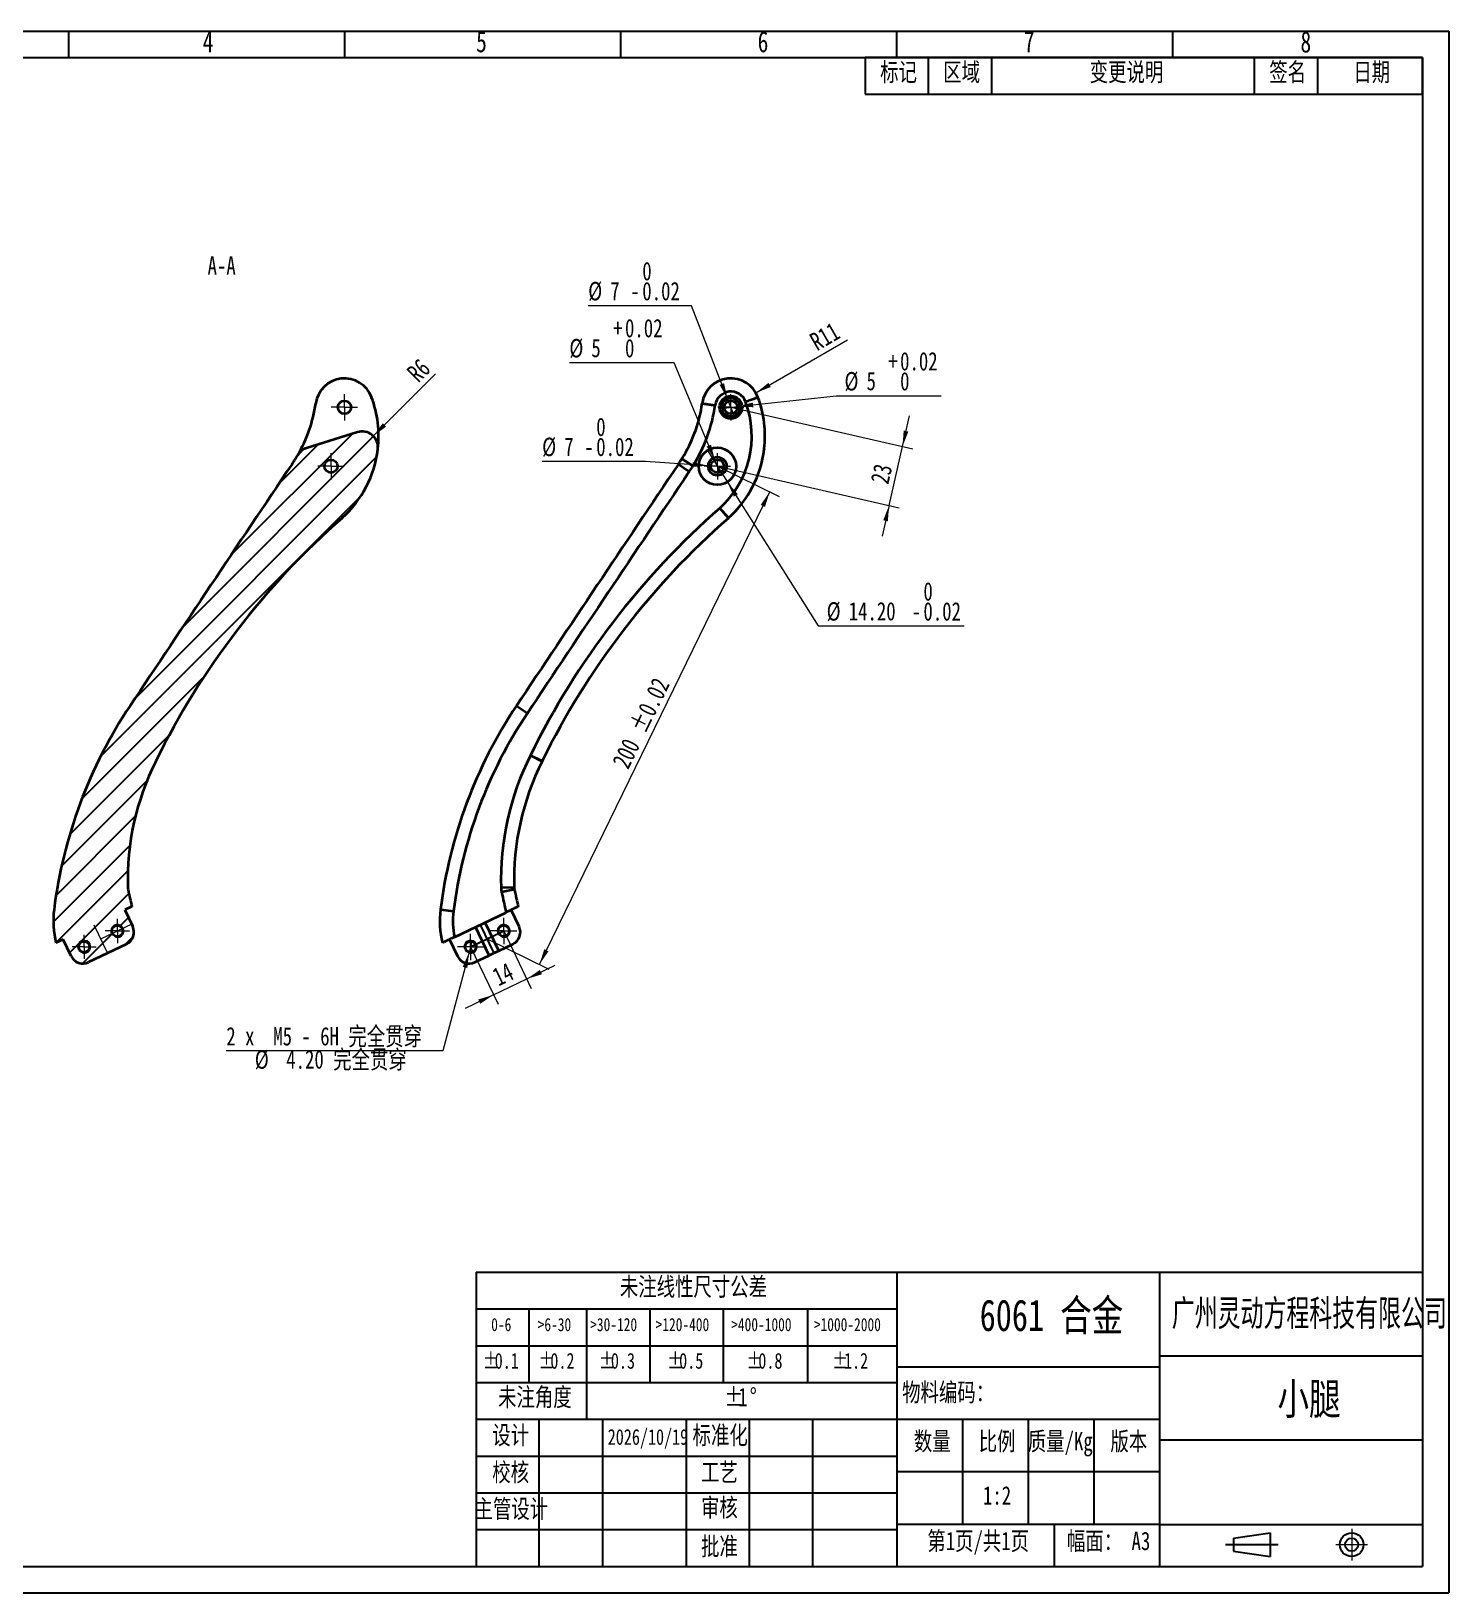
# Model space of a CAD drawing. Header units: millimetres. Extents: x 0 to 420, y 0 to 297.
# Drawn here: x 150.4 to 420, y 0 to 297 of the extents above; entities that cross this region are included whole.
import ezdxf

# ---------------------------------------------------------------- set-up
doc = ezdxf.new("R2010")
doc.units = ezdxf.units.MM
doc.header["$PDSIZE"] = -1
doc.linetypes.add('SLD-中心线', pattern=[34.29, 30.48, -1.27, 1.27, -1.27])
doc.linetypes.add('SLD-实线', pattern=[0])
for name, color, linetype in [('中心线层', 1, 'SLD-中心线'), ('剖面线层', 133, 'SLD-实线'), ('尺寸线层', 83, 'SLD-实线'), ('文本', 7, 'SLD-实线'), ('细实线层', 7, 'SLD-实线')]:
    doc.layers.add(name, color=color, linetype=linetype)
doc.layers.add('粗实线层', color=7, linetype='SLD-实线', lineweight=35)
doc.styles.add('SLDTEXTSTYLE0', font='长仿宋体', dxfattribs={"bigfont": 'bigfont'})
doc.styles.add('SLDTEXTSTYLE1', font='长仿宋体')
doc.styles.add('SLDTEXTSTYLE2', font='长仿宋体', dxfattribs={"width": 0.871842, "bigfont": 'bigfont'})
doc.styles.add('SLDTEXTSTYLE3', font='长仿宋体')
doc.dimstyles.new('SLDDIMSTYLE0', dxfattribs={"dimtxt": 3.5, "dimasz": 3, "dimexe": 0, "dimexo": 0.0625, "dimgap": 0.875, "dimtad": 2, "dimlfac": 2, "dimrnd": 1e-09, "dimzin": 12, "dimdsep": 46, "dimtxsty": 'SLDTEXTSTYLE3', "dimsah": 1, "dimcen": 0.09, "dimadec": 0, "dimazin": 3, "dimtol": 1, "dimtp": 0.02, "dimtm": 0.02, "dimtfac": 1, "dimtofl": 0, "dimtmove": 0, "dimatfit": 3, "dimfxl": 0, "dimfrac": 2, "dimtolj": 1, "dimarcsym": 0})
doc.dimstyles.new('SLDDIMSTYLE1', dxfattribs={"dimtxt": 3.5, "dimasz": 3, "dimexe": 0, "dimexo": 0.0625, "dimgap": 0.875, "dimtad": 2, "dimlfac": 2, "dimrnd": 1e-09, "dimzin": 12, "dimdsep": 46, "dimtxsty": 'SLDTEXTSTYLE3', "dimsah": 1, "dimcen": 0.09, "dimadec": 0, "dimazin": 3, "dimtfac": 1, "dimtmove": 0, "dimatfit": 0, "dimfxl": 0, "dimfrac": 2, "dimtolj": 1, "dimtzin": 12, "dimarcsym": 0})
doc.dimstyles.new('SLDDIMSTYLE2', dxfattribs={"dimtxt": 3.5, "dimasz": 3, "dimexe": 0, "dimexo": 0.0625, "dimgap": 0.875, "dimtad": 2, "dimlfac": 2, "dimrnd": 1e-09, "dimzin": 12, "dimdsep": 46, "dimtxsty": 'SLDTEXTSTYLE3', "dimsah": 1, "dimcen": 0, "dimadec": 0, "dimazin": 3, "dimtfac": 1, "dimtofl": 0, "dimtmove": 0, "dimatfit": 3, "dimfxl": 0, "dimfrac": 2, "dimtolj": 1, "dimtzin": 12, "dimarcsym": 0})
doc.dimstyles.new('SLDDIMSTYLE3', dxfattribs={"dimtxt": 3.5, "dimasz": 3, "dimexe": 0, "dimexo": 0.0625, "dimgap": 0.875, "dimtad": 0, "dimtih": 1, "dimtoh": 1, "dimdec": 6, "dimlfac": 2, "dimrnd": 1e-09, "dimzin": 12, "dimdsep": 46, "dimtxsty": 'SLDTEXTSTYLE3', "dimblk1": 'NONE', "dimsah": 1, "dimcen": 0, "dimadec": 0, "dimazin": 3, "dimtfac": 1, "dimtmove": 0, "dimatfit": 3, "dimldrblk": 'NONE', "dimfxl": 0, "dimfrac": 2, "dimtolj": 1, "dimtzin": 12, "dimarcsym": 0})
doc.dimstyles.new('SLDDIMSTYLE4', dxfattribs={"dimtxt": 3.5, "dimasz": 3, "dimexe": 0, "dimexo": 0.0625, "dimgap": 0.875, "dimtad": 2, "dimlfac": 2, "dimrnd": 1e-09, "dimzin": 12, "dimdsep": 46, "dimtxsty": 'SLDTEXTSTYLE3', "dimblk1": 'NONE', "dimsah": 1, "dimcen": 0, "dimadec": 0, "dimazin": 3, "dimtol": 1, "dimtm": 0.02, "dimtfac": 1, "dimtmove": 0, "dimatfit": 3, "dimldrblk": 'NONE', "dimfxl": 0, "dimfrac": 2, "dimtolj": 1, "dimarcsym": 0})
doc.dimstyles.new('SLDDIMSTYLE5', dxfattribs={"dimtxt": 3.5, "dimasz": 3, "dimexe": 0, "dimexo": 0.0625, "dimgap": 0.875, "dimtad": 2, "dimlfac": 2, "dimrnd": 1e-09, "dimzin": 4, "dimdsep": 46, "dimtxsty": 'SLDTEXTSTYLE3', "dimblk1": 'NONE', "dimsah": 1, "dimcen": 0, "dimadec": 0, "dimazin": 1, "dimtol": 1, "dimtm": 0.02, "dimtfac": 1, "dimtmove": 0, "dimatfit": 3, "dimldrblk": 'NONE', "dimfxl": 0, "dimfrac": 2, "dimtolj": 1, "dimarcsym": 0})
doc.dimstyles.new('SLDDIMSTYLE6', dxfattribs={"dimtxt": 3.5, "dimasz": 3, "dimexe": 0, "dimexo": 0.0625, "dimgap": 0.875, "dimtad": 2, "dimlfac": 2, "dimrnd": 1e-09, "dimzin": 12, "dimdsep": 46, "dimtxsty": 'SLDTEXTSTYLE3', "dimblk1": 'NONE', "dimsah": 1, "dimcen": 0, "dimadec": 0, "dimazin": 3, "dimtol": 1, "dimtp": 0.02, "dimtfac": 1, "dimtmove": 0, "dimatfit": 3, "dimldrblk": 'NONE', "dimfxl": 0, "dimfrac": 2, "dimtolj": 1, "dimarcsym": 0})

# ---------------------------------------------------------------- blocks, each defined once
blk = doc.blocks.new('SW_TABLEANNOTATION_0')
at = {"color": 0}
for p, q in [((0, 0), (0, -7)), ((0, 0), (12, 0)), ((0, 0), (0, -7)), ((106, 0), (0, 0)), ((12, 0), (12, -7)), ((12, 0), (24, 0)), ((24, 0), (24, -7)), ((24, 0), (74, 0)), ((74, 0), (74, -7)), ((74, 0), (86, 0)), ((86, 0), (86, -7)), ((86, 0), (106, 0)), ((106, 0), (106, -7)), ((106, -7), (106, 0)), ((0, -7), (12, -7)), ((0, -7), (106, -7)), ((12, -7), (24, -7)), ((24, -7), (74, -7)), ((74, -7), (86, -7)), ((86, -7), (106, -7))]:
    blk.add_line(p, q, dxfattribs=at)
at = {"color": 0, "char_height": 3.5, "attachment_point": 1, "style": 'SLDTEXTSTYLE0'}
for s, insert in [('标记', (2.85, -1.01)), ('区域', (14.85, -1.01)), ('变更说明', (42.7, -1.01)), ('签名', (76.85, -1.01)), ('日期', (92.85, -1.01))]:
    blk.add_mtext(s, dxfattribs=dict(at, insert=insert))
blk = doc.blocks.new('SW_TABLEANNOTATION_1')
at = {"color": 0}
for p, q in [((0, 0), (0, -7)), ((0, 0), (5, 0)), ((5, 0), (10, 0)), ((10, 0), (21, 0)), ((21, 0), (33, 0)), ((33, 0), (47, 0)), ((47, 0), (63, 0)), ((63, 0), (80, 0)), ((80, 0), (80, -7)), ((0, -7), (0, -14)), ((0, -7), (5, -7)), ((5, -7), (10, -7)), ((10, -7), (10, -14)), ((10, -7), (21, -7)), ((21, -7), (21, -14)), ((21, -7), (33, -7)), ((33, -7), (33, -14)), ((33, -7), (47, -7)), ((47, -7), (47, -14)), ((47, -7), (63, -7)), ((63, -7), (63, -14)), ((63, -7), (80, -7)), ((80, -7), (80, -14)), ((0, -14), (0, -21)), ((0, -14), (5, -14)), ((5, -14), (10, -14)), ((10, -14), (10, -21)), ((10, -14), (21, -14)), ((21, -14), (21, -21)), ((21, -14), (33, -14)), ((33, -14), (33, -21)), ((33, -14), (47, -14)), ((47, -14), (47, -21)), ((47, -14), (63, -14)), ((63, -14), (63, -21)), ((63, -14), (80, -14)), ((80, -14), (80, -21)), ((0, -21), (0, -28)), ((0, -21), (5, -21)), ((5, -21), (10, -21)), ((10, -21), (21, -21)), ((21, -21), (21, -28)), ((21, -21), (21, -28)), ((21, -21), (33, -21)), ((33, -21), (47, -21)), ((47, -21), (63, -21)), ((63, -21), (80, -21)), ((80, -21), (80, -28)), ((0, -28), (5, -28)), ((5, -28), (10, -28)), ((10, -28), (21, -28)), ((21, -28), (33, -28)), ((33, -28), (47, -28)), ((47, -28), (63, -28)), ((63, -28), (80, -28))]:
    blk.add_line(p, q, dxfattribs=at)
at = {"color": 0, "attachment_point": 1}
for s, insert, char_height, style in [('未注线性尺寸公差', (27.32, -1.01), 3.5, 'SLDTEXTSTYLE0'), ('0-6', (2.85, -8.73), 2.5, 'SLDTEXTSTYLE3'), ('>6-30', (11.69, -8.73), 2.5, 'SLDTEXTSTYLE3'), ('>30-120', (21.68, -8.73), 2.5, 'SLDTEXTSTYLE3'), ('>120-400', (34.12, -8.73), 2.5, 'SLDTEXTSTYLE3'), ('>400-1000', (48.5, -8.73), 2.5, 'SLDTEXTSTYLE3'), ('>1000-2000', (64.22, -8.73), 2.5, 'SLDTEXTSTYLE3'), ('%%p', (1.25, -15.37), 3, 'SLDTEXTSTYLE3'), ('0.1', (3.52, -15.37), 3, 'SLDTEXTSTYLE3'), ('%%p', (11.84, -15.37), 3, 'SLDTEXTSTYLE3'), ('0.2', (14.1, -15.37), 3, 'SLDTEXTSTYLE3'), ('%%p', (23.34, -15.37), 3, 'SLDTEXTSTYLE3'), ('0.3', (25.61, -15.37), 3, 'SLDTEXTSTYLE3'), ('%%p', (36.34, -15.37), 3, 'SLDTEXTSTYLE3'), ('0.5', (38.6, -15.37), 3, 'SLDTEXTSTYLE3'), ('%%p', (51.4, -15.37), 3, 'SLDTEXTSTYLE3'), ('0.8', (53.66, -15.37), 3, 'SLDTEXTSTYLE3'), ('%%p', (67.69, -15.37), 3, 'SLDTEXTSTYLE3'), ('1.2', (69.96, -15.37), 3, 'SLDTEXTSTYLE3'), ('未注角度', (4.16, -22.01), 3.5, 'SLDTEXTSTYLE0'), ('%%p', (47.19, -22.01), 3.5, 'SLDTEXTSTYLE3'), ('1', (49.84, -22.01), 3.5, 'SLDTEXTSTYLE3'), ('%%d', (52.04, -22.01), 3.5, 'SLDTEXTSTYLE3')]:
    blk.add_mtext(s, dxfattribs=dict(at, insert=insert, char_height=char_height, style=style))
blk = doc.blocks.new('_D')
at = {"layer": '尺寸线层', "linetype": 'SLD-实线', "lineweight": 18}
for p, q in [((280.88, 214.26), (292.63, 208.53)), ((247.04, 119.51), (290.84, 209.41)), ((237.08, 124.36), (248.84, 118.63))]:
    blk.add_line(p, q, dxfattribs=at)
for points in [[(290.84, 209.41), (289.12, 206.91), (289.93, 206.51)], [(247.04, 119.51), (248.76, 122.01), (247.95, 122.4)]]:
    blk.add_solid(points, dxfattribs=at)
at = {"layer": '尺寸线层', "linetype": 'SLD-实线', "lineweight": 18, "char_height": 3.5, "attachment_point": 1, "rotation": 64.0242, "style": 'SLDTEXTSTYLE3'}
for s, insert in [(' ±0.02', (263.28, 163.14)), ('200', (260.76, 157.97))]:
    blk.add_mtext(s, dxfattribs=dict(at, insert=insert))
blk = doc.blocks.new('_D_1')
at = {"layer": '尺寸线层', "linetype": 'SLD-实线', "lineweight": 18}
for p, q in [((283.44, 225.47), (318.05, 217.58)), ((316.1, 218.02), (317.43, 223.87)), ((313.54, 206.81), (316.1, 218.02)), ((280.88, 214.26), (315.49, 206.37)), ((313.54, 206.81), (312.21, 200.96))]:
    blk.add_line(p, q, dxfattribs=at)
for points in [[(316.1, 218.02), (317.2, 220.85), (316.32, 221.05)], [(313.54, 206.81), (312.43, 203.99), (313.31, 203.79)]]:
    blk.add_solid(points, dxfattribs=at)
at = {"layer": '尺寸线层', "linetype": 'SLD-实线', "lineweight": 18, "insert": (309.97, 211.46), "char_height": 3.5, "attachment_point": 1, "rotation": 77.1566, "style": 'SLDTEXTSTYLE3'}
blk.add_mtext('23', dxfattribs=at)
blk = doc.blocks.new('_D_2')
at = {"layer": '尺寸线层', "linetype": 'SLD-实线', "lineweight": 18}
blk.add_line((288.2, 228.22), (305.66, 238.3), dxfattribs=at)
blk.add_solid([(288.2, 228.22), (291.03, 229.33), (290.58, 230.11)], dxfattribs=at)
at = {"layer": '尺寸线层', "linetype": 'SLD-实线', "lineweight": 18, "insert": (298.1, 239.13), "char_height": 3.5, "attachment_point": 1, "rotation": 30, "style": 'SLDTEXTSTYLE3'}
blk.add_mtext('R11', dxfattribs=at)
blk = doc.blocks.new('_D_3')
at = {"layer": '尺寸线层', "linetype": 'SLD-实线', "lineweight": 18}
for p, q in [((240.24, 125.87), (245.47, 114.95)), ((233.93, 122.85), (239.16, 111.92)), ((244.61, 116.75), (250.02, 119.34)), ((238.3, 113.73), (244.61, 116.75)), ((238.3, 113.73), (232.88, 111.14))]:
    blk.add_line(p, q, dxfattribs=at)
for points in [[(244.61, 116.75), (247.51, 117.64), (247.12, 118.45)], [(238.3, 113.73), (235.4, 112.84), (235.78, 112.03)]]:
    blk.add_solid(points, dxfattribs=at)
at = {"layer": '尺寸线层', "linetype": 'SLD-实线', "lineweight": 18, "insert": (237.74, 118.46), "char_height": 3.5, "attachment_point": 1, "rotation": 25.5904, "style": 'SLDTEXTSTYLE3'}
blk.add_mtext('14', dxfattribs=at)
blk = doc.blocks.new('_D_4')
at = {"layer": '尺寸线层', "linetype": 'SLD-实线', "lineweight": 18}
for p, q in [((233.66, 121.83), (228.64, 103.09)), ((234.2, 123.86), (233.66, 121.83)), ((228.64, 103.09), (187.48, 103.09))]:
    blk.add_line(p, q, dxfattribs=at)
blk.add_solid([(233.66, 121.83), (232.45, 119.05), (233.32, 118.82)], dxfattribs=at)
at = {"layer": '尺寸线层', "linetype": 'SLD-实线', "lineweight": 18, "char_height": 3.5, "attachment_point": 1}
for s, insert, style in [('2 x  M5 - 6H 完全贯穿', (187.48, 107.6), 'SLDTEXTSTYLE0'), ('%%c', (192.9, 103.17), 'SLDTEXTSTYLE3'), (' 4.20 完全贯穿', (197.09, 103.19), 'SLDTEXTSTYLE0')]:
    blk.add_mtext(s, dxfattribs=dict(at, insert=insert, style=style))
blk = doc.blocks.new('_None')
blk = doc.blocks.new('_D_5')
at = {"layer": '尺寸线层', "linetype": 'SLD-实线', "lineweight": 18}
for p, q in [((275.96, 244.8), (256.32, 244.8)), ((282.81, 227.1), (275.96, 244.8)), ((284.07, 223.84), (282.81, 227.1))]:
    blk.add_line(p, q, dxfattribs=at)
blk.add_solid([(282.81, 227.1), (282.15, 230.06), (281.31, 229.74)], dxfattribs=at)
at = {"layer": '尺寸线层', "linetype": 'SLD-实线', "lineweight": 18, "char_height": 3.5, "attachment_point": 1, "style": 'SLDTEXTSTYLE3'}
for s, insert in [('0', (266.6, 253.12)), ('%%c', (256.32, 249.32)), ('7', (260.51, 249.34)), ('-', (264.34, 249.32)), ('0.02', (266.6, 249.32))]:
    blk.add_mtext(s, dxfattribs=dict(at, insert=insert))
blk = doc.blocks.new('_D_6')
at = {"layer": '尺寸线层', "linetype": 'SLD-实线', "lineweight": 18}
for p, q in [((278.99, 217.26), (282.78, 211.26)), ((282.78, 211.26), (300.08, 183.9)), ((300.08, 183.9), (327.85, 183.9))]:
    blk.add_line(p, q, dxfattribs=at)
blk.add_solid([(282.78, 211.26), (284.01, 208.48), (284.77, 208.96)], dxfattribs=at)
at = {"layer": '尺寸线层', "linetype": 'SLD-实线', "lineweight": 18, "char_height": 3.5, "attachment_point": 1, "style": 'SLDTEXTSTYLE3'}
for s, insert in [('0', (320.07, 192.21)), ('%%c', (301.67, 188.41)), ('14.20', (305.86, 188.44)), ('0.02', (320.07, 188.41)), ('-', (317.81, 188.41))]:
    blk.add_mtext(s, dxfattribs=dict(at, insert=insert))
blk = doc.blocks.new('_D_7')
at = {"layer": '尺寸线层', "linetype": 'SLD-实线', "lineweight": 18}
for p, q in [((284.68, 225.6), (303.47, 227.67)), ((303.47, 227.67), (323.42, 227.67)), ((282.2, 225.33), (284.68, 225.6))]:
    blk.add_line(p, q, dxfattribs=at)
blk.add_solid([(284.68, 225.6), (287.71, 225.49), (287.62, 226.38)], dxfattribs=at)
at = {"layer": '尺寸线层', "linetype": 'SLD-实线', "lineweight": 18, "char_height": 3.5, "attachment_point": 1, "style": 'SLDTEXTSTYLE3'}
for s, insert in [('+', (313.39, 235.98)), ('0.02', (315.64, 235.98)), ('%%c', (305.06, 232.18)), ('5', (309.25, 232.21)), ('0', (315.64, 232.18))]:
    blk.add_mtext(s, dxfattribs=dict(at, insert=insert))
blk = doc.blocks.new('_D_8')
at = {"layer": '尺寸线层', "linetype": 'SLD-实线', "lineweight": 18}
for p, q in [((267.2, 215.18), (247.56, 215.18)), ((279.14, 214.37), (267.2, 215.18)), ((282.63, 214.14), (279.14, 214.37))]:
    blk.add_line(p, q, dxfattribs=at)
blk.add_solid([(279.14, 214.37), (276.18, 215.03), (276.11, 214.13)], dxfattribs=at)
at = {"layer": '尺寸线层', "linetype": 'SLD-实线', "lineweight": 18, "char_height": 3.5, "attachment_point": 1, "style": 'SLDTEXTSTYLE3'}
for s, insert in [('0', (257.84, 223.5)), ('%%c', (247.56, 219.7)), ('7', (251.75, 219.72)), ('-', (255.58, 219.7)), ('0.02', (257.84, 219.7))]:
    blk.add_mtext(s, dxfattribs=dict(at, insert=insert))
blk = doc.blocks.new('_D_9')
at = {"layer": '尺寸线层', "linetype": 'SLD-实线', "lineweight": 18}
for p, q in [((272.68, 233.96), (252.73, 233.96)), ((280.4, 215.41), (272.68, 233.96)), ((281.36, 213.1), (280.4, 215.41))]:
    blk.add_line(p, q, dxfattribs=at)
blk.add_solid([(280.4, 215.41), (279.67, 218.35), (278.83, 218.01)], dxfattribs=at)
at = {"layer": '尺寸线层', "linetype": 'SLD-实线', "lineweight": 18, "char_height": 3.5, "attachment_point": 1, "style": 'SLDTEXTSTYLE3'}
for s, insert in [('+', (261.06, 242.28)), ('0.02', (263.31, 242.28)), ('%%c', (252.73, 238.47)), ('5', (256.91, 238.5)), ('0', (263.31, 238.47))]:
    blk.add_mtext(s, dxfattribs=dict(at, insert=insert))
blk = doc.blocks.new('SW_CENTERMARKSYMBOL_0')
at = {"layer": '中心线层', "color": 0, "linetype": 'SLD-中心线', "lineweight": 18}
for p, q in [((-1.25, 0), (-2.5, 0)), ((0, 0), (-1.25, 0)), ((0, 1.25), (0, 2.5)), ((0, 0), (0, 1.25)), ((0, 0), (0, -1.25)), ((0, 0), (1.25, 0)), ((1.25, 0), (2.5, 0)), ((0, -1.25), (0, -2.5))]:
    blk.add_line(p, q, dxfattribs=at)
blk = doc.blocks.new('SW_CENTERMARKSYMBOL_1')
at = {"layer": '中心线层', "color": 0, "linetype": 'SLD-中心线', "lineweight": 18}
for p, q in [((-1.25, 0), (-2.5, 0)), ((0, 0), (-1.25, 0)), ((0, 1.25), (0, 2.5)), ((0, 0), (0, 1.25)), ((0, 0), (0, -1.25)), ((0, 0), (1.25, 0)), ((1.25, 0), (2.5, 0)), ((0, -1.25), (0, -2.5))]:
    blk.add_line(p, q, dxfattribs=at)
blk = doc.blocks.new('SW_CENTERMARKSYMBOL_2')
at = {"layer": '中心线层', "color": 0, "linetype": 'SLD-中心线', "lineweight": 18}
for p, q in [((-1.25, 0), (-2.5, 0)), ((0, 0), (-1.25, 0)), ((0, 1.25), (0, 2.5)), ((0, 0), (0, 1.25)), ((0, 0), (0, -1.25)), ((0, 0), (1.25, 0)), ((1.25, 0), (2.5, 0)), ((0, -1.25), (0, -2.5))]:
    blk.add_line(p, q, dxfattribs=at)
blk = doc.blocks.new('SW_CENTERMARKSYMBOL_3')
at = {"layer": '中心线层', "color": 0, "linetype": 'SLD-中心线', "lineweight": 18}
for p, q in [((-1.25, 0), (-2.5, 0)), ((0, 0), (-1.25, 0)), ((0, 1.25), (0, 2.5)), ((0, 0), (0, 1.25)), ((0, 0), (0, -1.25)), ((0, 0), (1.25, 0)), ((1.25, 0), (2.5, 0)), ((0, -1.25), (0, -2.5))]:
    blk.add_line(p, q, dxfattribs=at)
blk = doc.blocks.new('_D_13')
at = {"layer": '尺寸线层', "linetype": 'SLD-实线', "lineweight": 18}
blk.add_line((215.43, 220), (227.27, 231.83), dxfattribs=at)
blk.add_solid([(215.43, 220), (217.87, 221.8), (217.24, 222.44)], dxfattribs=at)
at = {"layer": '尺寸线层', "linetype": 'SLD-实线', "lineweight": 18, "insert": (221.54, 232.46), "char_height": 3.5, "attachment_point": 1, "rotation": 45, "style": 'SLDTEXTSTYLE3'}
blk.add_mtext('R6', dxfattribs=at)
blk = doc.blocks.new('SW_CENTERMARKSYMBOL_4')
at = {"layer": '中心线层', "color": 0, "linetype": 'SLD-中心线', "lineweight": 18}
for p, q in [((-1.25, 0), (-2.5, 0)), ((0, 0), (-1.25, 0)), ((0, 1.25), (0, 2.5)), ((0, 0), (0, 1.25)), ((0, 0), (0, -1.25)), ((0, 0), (1.25, 0)), ((1.25, 0), (2.5, 0)), ((0, -1.25), (0, -2.5))]:
    blk.add_line(p, q, dxfattribs=at)
blk = doc.blocks.new('SW_CENTERMARKSYMBOL_5')
at = {"layer": '中心线层', "color": 0, "linetype": 'SLD-中心线', "lineweight": 18}
for p, q in [((-1.25, 0), (-2.5, 0)), ((0, 0), (-1.25, 0)), ((0, 1.25), (0, 2.5)), ((0, 0), (0, 1.25)), ((0, 0), (0, -1.25)), ((0, 0), (1.25, 0)), ((1.25, 0), (2.5, 0)), ((0, -1.25), (0, -2.5))]:
    blk.add_line(p, q, dxfattribs=at)
blk = doc.blocks.new('SW_CENTERMARKSYMBOL_6')
at = {"layer": '中心线层', "color": 0, "linetype": 'SLD-中心线', "lineweight": 18}
for p, q in [((-1.25, 0), (-2.3, 0)), ((0, 0), (-1.25, 0)), ((0, 1.25), (0, 2.3)), ((0, 0), (0, 1.25)), ((0, 0), (0, -1.25)), ((0, 0), (1.25, 0)), ((1.25, 0), (2.3, 0)), ((0, -1.25), (0, -2.3))]:
    blk.add_line(p, q, dxfattribs=at)
blk = doc.blocks.new('SW_CENTERMARKSYMBOL_7')
at = {"layer": '中心线层', "color": 0, "linetype": 'SLD-中心线', "lineweight": 18}
for p, q in [((-1.25, 0), (-2.3, 0)), ((0, 0), (-1.25, 0)), ((0, 1.25), (0, 2.3)), ((0, 0), (0, 1.25)), ((0, 0), (0, -1.25)), ((0, 0), (1.25, 0)), ((1.25, 0), (2.3, 0)), ((0, -1.25), (0, -2.3))]:
    blk.add_line(p, q, dxfattribs=at)

msp = doc.modelspace()

# ---------------------------------------------------------------- hatches: boundary and pattern name
at = {"layer": '剖面线层'}
h = msp.add_hatch(dxfattribs=at)
h.set_pattern_fill('ANSI31', color=256, angle=3e-322, style=0)
edge = h.paths.add_edge_path(flags=0)
edge.add_line((161.27993578, 119.92429478), (168.49517649, 123.3797689))
edge.add_arc((167.41534083, 125.63453163), 2.5, 295.5903762388, 385.5903762388)
edge.add_line((169.67010355, 126.71436729), (168.15833363, 129.8710351))
edge.add_line((168.15833363, 129.8710351), (169.51119126, 130.5189365))
edge.add_arc((261.58249377, 152.54266662), 94.66873525, 191.4572165402, 193.4525468032, ccw=False)
edge.add_arc((171.25037708, 134.23462324), 2.5, 181.7282621957, 191.4572165402, ccw=False)
edge.add_arc((218.72876957, 135.6671896), 50, 153.29596478, 181.7282621957, ccw=False)
edge.add_arc((171.82843314, 159.25974018), 2.5, 333.29596478, 333.8949636311)
edge.add_arc((307.06695309, 92.99233162), 148.10154951, 131.2059530096, 153.8949636311, ccw=False)
edge.add_arc((207.85552692, 206.29687535), 2.5, 311.2059530097, 312.1551970082)
edge.add_arc((195.43941648, 220.01147348), 21, 312.1551970082, 353.1856345043)
edge.add_arc((213.3122607, 217.87572081), 3, 353.1856345043, 467.3356252358)
edge.add_line((212.4183553, 220.73944795), (202.75237776, 217.72223679))
edge.add_arc((203.64628316, 214.85850965), 3, 107.3356252358, 149.628904808)
edge.add_arc((177.70243679, 230.06208571), 27.07044877, 327.8178800308, 329.628904808, ccw=False)
edge.add_arc((168.07737219, 236.11911841), 38.44276224, 326.0780091428, 327.8178800308, ccw=False)
edge.add_arc((14541.92589674, -9430.71630243), 17283.65954839, 146.078009142849, 146.261472011391)
edge.add_arc((244.00814421, 118.70653918), 90, 146.2614720114, 172.8311437671)
edge.add_arc((171.96450244, 127.7679853), 17.3887328, 172.8311437671, 193.8414059002)
edge.add_line((155.08070983, 123.60798826), (156.43356746, 124.25588966))
edge.add_line((156.43356746, 124.25588966), (157.94533739, 121.09922184))
edge.add_arc((160.20010011, 122.17905751), 2.5, 205.5903762388, 295.5903762388)
edge = h.paths.add_edge_path(flags=0)
edge.add_arc((207.3909415, 214.25563984), 1.25, 0, 360)
edge = h.paths.add_edge_path(flags=0)
edge.add_arc((166.74842115, 125.86951704), 1.05, 0, 360)
edge = h.paths.add_edge_path(flags=0)
edge.add_arc((160.43508553, 122.84597718), 1.05, 0, 360)

# ---------------------------------------------------------------- linework, layer by layer
for p, q in [((0, 297), (420, 297)), ((157.5, 292), (157.5, 297)), ((210, 292), (210, 297)), ((262.5, 292), (262.5, 297)), ((315, 292), (315, 297)), ((367.5, 292), (367.5, 297)), ((420, 297), (420, 0)), ((25, 292), (415, 292)), ((415, 292), (415, 5)), ((233.92829662, 122.84597718), (240.24163225, 125.86951704)), ((235.79240654, 127.0650164), (238.38076723, 121.65203184)), ((235, 61), (415, 61)), ((235, 61), (235, 5)), ((315, 61), (315, 5)), ((365, 61), (365, 5)), ((415, 45), (365, 45)), ((315, 43), (365, 43)), ((235, 33), (315, 33)), ((247, 5), (247, 33)), ((259, 33), (259, 5)), ((275, 5), (275, 33)), ((287, 5), (287, 33)), ((299, 33), (299, 5)), ((315, 33), (365, 33)), ((327.5, 33), (327.5, 13)), ((340, 33), (340, 13)), ((352.5, 33), (352.5, 13)), ((415, 29), (365, 29)), ((235, 26), (315, 26)), ((365, 23), (315, 23)), ((235, 19), (315, 19)), ((315, 12), (235, 12)), ((365, 13), (315, 13)), ((345, 5), (345, 13)), ((365, 13), (415, 13)), ((377.54317264, 9.14987366), (387.54317264, 9.14987366)), ((379.04317264, 10.39987366), (386.04317264, 11.39987366)), ((379.04317264, 10.39987366), (379.04317264, 7.89987366)), ((386.04317264, 11.39987366), (386.04317264, 6.89987366)), ((379.04317264, 7.89987366), (386.04317264, 6.89987366)), ((25, 5), (415, 5)), ((0, 0), (420, 0))]:
    msp.add_line(p, q)
for radius in [2.25, 1.25]:
    msp.add_circle((401.53223578, 9.14987366), radius)
at = {"color": 7, "linetype": 'SLD-实线'}
for p in [(166.74842115, 125.86951704), (160.43508553, 122.84597718)]:
    msp.add_point(p, dxfattribs=at)
at = {"layer": '中心线层', "linetype": 'SLD-中心线', "lineweight": 18}
for p, q in [((162.29595054, 127.06346238), (164.88755614, 121.65203184)), ((163.59175334, 124.35774711), (169.71752236, 127.29145884)), ((401.53223578, 12.14987366), (401.53223578, 6.14987366)), ((398.53223578, 9.14987366), (404.53223578, 9.14987366))]:
    msp.add_line(p, q, dxfattribs=at)
at = {"layer": '粗实线层', "linetype": 'SLD-实线', "lineweight": 35}
for p, q in [((212.4183553, 220.73944795), (202.75237776, 217.72223679)), ((273.47031644, 214.66561068), (275.54481182, 213.27045159)), ((274.10697713, 215.6440349), (276.22287567, 214.31250445)), ((283.02659077, 204.44355128), (281.34873801, 206.29687535)), ((282.99565709, 204.41600919), (281.34873801, 206.29687535)), ((242.65908021, 168.69287591), (244.7380323, 167.30436655)), ((247.55499359, 158.13628539), (245.32164424, 159.25974018)), ((247.56661649, 158.15969491), (245.32164424, 159.25974018)), ((242.24472541, 134.15922501), (239.74586265, 134.08382678)), ((242.29340492, 133.73803285), (239.84322167, 133.24144246)), ((169.51119126, 130.5189365), (168.15833363, 129.8710351)), ((168.15833363, 129.8710351), (169.67010355, 126.71436729)), ((228.20491401, 129.93799378), (230.68537071, 129.62600893)), ((230.88536137, 124.71496763), (240.6994517, 129.41506517)), ((243.16331465, 126.71436729), (241.65154472, 129.8710351)), ((237.47886214, 121.22009758), (234.88725655, 126.63152811)), ((239.28267232, 122.08396611), (236.69106673, 127.49539665)), ((156.43356746, 124.25588966), (155.08070983, 123.60798826)), ((157.94533739, 121.09922184), (156.43356746, 124.25588966)), ((168.49517649, 123.3797689), (161.27993578, 119.92429478)), ((229.92677856, 124.25588966), (231.43854849, 121.09922184)), ((239.28267232, 122.08396611), (237.47886214, 121.22009758)), ((239.28267232, 122.08396611), (241.98838759, 123.3797689)), ((234.77314687, 119.92429478), (237.47886214, 121.22009758))]:
    msp.add_line(p, q, dxfattribs=at)
for centre, radius in [((209.94724731, 225.46792331), 1.25), ((283.4404584, 225.46792331), 2.15), ((283.4404584, 225.46792331), 1.75), ((283.4404584, 225.46792331), 1.25), ((280.8841526, 214.25563984), 3.55), ((207.3909415, 214.25563984), 1.25), ((280.8841526, 214.25563984), 1.75), ((280.8841526, 214.25563984), 1.25), ((166.74842115, 125.86951704), 1.05), ((240.24163225, 125.86951704), 1.05), ((160.43508553, 122.84597718), 1.05), ((233.92829662, 122.84597718), 1.05)]:
    msp.add_circle(centre, radius, dxfattribs=at)
for centre, radius, start, end in [((209.94724731, 225.46792331), 5.5, 20.6114694468, 171.8912114747), ((283.4404584, 225.46792331), 5.5, 20.1618335383, 172.2433826141), ((177.70243679, 230.06208571), 27.07057378, 329.6839013648, 351.8196603657), ((195.43941648, 220.01147348), 20.999875, 353.2663412058, 20.4937080861), ((251.19564789, 230.06208571), 27.07057378, 329.6839013648, 351.8196603658), ((251.19564789, 230.06208571), 29.57044877, 327.8178800308, 351.8406496892), ((283.4404584, 225.46792331), 3.000125, 20.0400553648, 172.3895751582), ((268.93262758, 220.01147348), 18.5, 312.1551970082, 20.5188053385), ((268.93262758, 220.01147348), 20.999875, 353.2663412058, 20.4937080861), ((213.3122607, 217.87572081), 3, 353.1856345043, 107.3356252358), ((203.64628316, 214.85850965), 3, 107.3356252358, 149.628904808), ((195.43941648, 220.01147348), 21, 312.1551970082, 353.1856345043), ((268.93262758, 220.01147348), 21, 312.1551970082, 353.1856345043), ((14541.92589674, -9430.71630243), 17283.65954839, 146.078009142849, 146.261472011391), ((168.07737219, 236.11911841), 38.44276224, 326.0780091429, 327.8178800308), ((177.70243679, 230.06208571), 27.07044877, 327.8178800308, 329.628904808), ((14615.41910783, -9430.71630243), 17283.65954839, 146.078009142849, 146.261472011391), ((241.57058328, 236.11911841), 38.44276224, 326.0780091429, 327.8178800308), ((251.19564789, 230.06208571), 27.07044877, 327.8178800308, 329.628904808), ((241.57058328, 236.11911841), 40.94276224, 326.0780091429, 327.8178800308), ((14615.41910783, -9430.71630243), 17281.15954839, 146.078009142849, 146.261472011391), ((380.56016418, 92.99233162), 150.60154951, 131.2059530096, 153.8949636311), ((307.06695309, 92.99233162), 148.10154951, 131.2059530096, 153.8949636311), ((207.85552692, 206.29687535), 2.5, 311.2059530096, 312.1551970082), ((380.56016418, 92.99233162), 148.10154951, 131.2059530096, 153.8949636311), ((281.34873801, 206.29687535), 2.5, 311.2059530096, 312.1551970082), ((244.00814421, 118.70653918), 90, 146.2614720114, 172.8311437671), ((317.5013553, 118.70653918), 90, 146.2614720114, 172.8311437671), ((317.5013553, 118.70653918), 87.5, 146.2614720114, 172.8311437671), ((218.72876957, 135.6671896), 50, 153.29596478, 181.7282621957), ((171.82843314, 159.25974018), 2.5, 333.29596478, 333.8949636311), ((292.22198067, 135.6671896), 52.5, 153.29596478, 181.7282621957), ((292.22198067, 135.6671896), 50, 153.29596478, 181.7282621957), ((245.32164424, 159.25974018), 2.5, 333.29596478, 333.8949636311), ((171.25037708, 134.23462324), 2.5, 181.7282621957, 191.4572165402), ((261.58249377, 152.54266662), 94.66873525, 191.4572165402, 193.4525468032), ((244.74358818, 134.23462324), 5, 181.7282621957, 191.4572165402), ((244.74358818, 134.23462324), 2.5, 181.7282621957, 191.4572165402), ((335.07570486, 152.54266662), 94.66873525, 191.4572165402, 193.4525468032), ((335.07570486, 152.54266662), 97.16873525, 191.4572165402, 193.769404465), ((171.96450244, 127.7679853), 17.3887328, 172.8311437671, 193.8414059002), ((245.45771353, 127.7679853), 17.3887328, 172.8311437671, 193.8414059002), ((245.45771353, 127.7679853), 14.8887328, 172.8311437671, 191.8327523751), ((167.41534083, 125.63453163), 2.5, 295.5903762388, 25.5903762388), ((240.90855193, 125.63453163), 2.5, 295.5903762388, 25.5903762388), ((160.20010011, 122.17905751), 2.5, 205.5903762388, 295.5903762388), ((233.69331121, 122.17905751), 2.5, 205.5903762388, 295.5903762388)]:
    msp.add_arc(centre, radius, start, end, dxfattribs=at)
for points in [[(204.50223612, 226.24371529), (204.50064664, 226.23255929), (204.49909145, 226.2213984), (204.49757057, 226.21023284)], [(215.11022286, 227.36362461), (215.10526394, 227.37713031), (215.10025203, 227.39061655), (215.09518728, 227.40408292)]]:
    msp.add_open_spline(points, degree=3, dxfattribs=at)
for points, knots in [([(277.99078166, 226.21023284), (277.99240606, 226.21000546), (278.00983385, 226.20756577), (278.0587089, 226.2007253), (278.07881729, 226.19791113), (278.12683663, 226.19119165), (278.15489316, 226.187266), (278.24910934, 226.17408547), (278.32557841, 226.16339012), (278.50553765, 226.13823287), (278.61006836, 226.12362572), (278.83805723, 226.09178779), (278.96223089, 226.0744568), (279.23134649, 226.03692809), (279.37492891, 226.01692035), (279.67107228, 225.97569677), (279.82542224, 225.95423159), (280.14371889, 225.91002438), (280.30625, 225.88748468), (280.46676012, 225.86525007)], [0, 0, 0, 0, 0.125, 0.125, 0.1875, 0.1875, 0.25, 0.25, 0.375, 0.375, 0.5, 0.5, 0.625, 0.625, 0.75, 0.75, 0.875, 0.875, 1, 1, 1, 1]), ([(288.60343395, 227.36362461), (288.60189587, 227.36305481), (288.58539404, 227.35694142), (288.53911573, 227.33979759), (288.52007568, 227.33274427), (288.47460755, 227.3159012), (288.44804162, 227.30606039), (288.35883092, 227.27301521), (288.28642435, 227.24619582), (288.11602503, 227.18308673), (288.01704703, 227.14643223), (287.80116794, 227.06649761), (287.68358934, 227.02296644), (287.42876489, 226.9286413), (287.29280653, 226.87832412), (287.01238486, 226.77456867), (286.8662295, 226.72050413), (286.56481835, 226.60904652), (286.41092925, 226.55216307), (286.25893569, 226.49599713)], [0, 0, 0, 0, 0.125, 0.125, 0.1875, 0.1875, 0.25, 0.25, 0.375, 0.375, 0.5, 0.5, 0.625, 0.625, 0.75, 0.75, 0.875, 0.875, 1, 1, 1, 1]), ([(289.78764416, 217.54915074), (289.78680266, 217.54146635), (289.78593147, 217.5337853), (289.78503061, 217.52610779), (289.78478238, 217.52399227), (289.7845319, 217.52187701), (289.78427917, 217.51976203)], [0, 0, 0, 0, 0.000060727051489, 0.000060727051489, 0.000060727051489, 0.000077460257555, 0.000077460257555, 0.000077460257555, 0.000077460257555]), ([(274.56442241, 216.39766688), (274.56088428, 216.39174745), (274.55736662, 216.38581592), (274.55386948, 216.37987237), (274.55297422, 216.37835083), (274.55208029, 216.37682849), (274.55118772, 216.37530537)], [0, 0, 0, 0, 0.000057417612823, 0.000057417612823, 0.000057417612823, 0.00007211646701, 0.00007211646701, 0.00007211646701, 0.00007211646701]), ([(243.00440236, 130.5189365), (243.00440236, 130.5189365), (242.98913392, 130.51162425), (242.92938685, 130.48301059), (242.88412428, 130.46133374), (242.76663051, 130.40506442), (242.69483271, 130.37067951), (242.52545548, 130.28956251), (242.42746188, 130.24263208), (242.21400457, 130.14040456), (242.09766178, 130.08468646), (241.84529618, 129.96382524), (241.71279692, 129.90036959), (241.43731738, 129.7684388), (241.29281136, 129.69923296), (240.99866873, 129.55836416), (240.84991252, 129.48712285), (240.6994517, 129.41506517)], [0, 0, 0, 0, 0.125, 0.125, 0.25, 0.25, 0.375, 0.375, 0.5, 0.5, 0.625, 0.625, 0.75, 0.75, 0.875, 0.875, 1, 1, 1, 1]), ([(230.88536137, 124.71496763), (230.73459469, 124.64276347), (230.58621564, 124.57170279), (230.36711137, 124.46677086), (230.29465805, 124.43207201), (230.15094375, 124.36324533), (230.07934765, 124.32895701), (229.8705327, 124.22895277), (229.73829276, 124.16562132), (229.48768763, 124.04560321), (229.36831129, 123.9884323), (229.15348414, 123.88554874), (229.05702416, 123.83935278), (228.92910948, 123.77809275), (228.88909468, 123.75892914), (228.81637066, 123.72410064), (228.78353981, 123.70837751), (228.69542926, 123.6661802), (228.65042546, 123.64462729), (228.58925372, 123.61533134), (228.57392092, 123.60798826), (228.57392092, 123.60798826)], [0, 0, 0, 0, 0.125, 0.125, 0.1875, 0.1875, 0.25, 0.25, 0.375, 0.375, 0.5, 0.5, 0.625, 0.625, 0.6875, 0.6875, 0.75, 0.75, 0.875, 0.875, 1, 1, 1, 1])]:
    msp.add_open_spline(points, degree=3, knots=knots, dxfattribs=at)
at = {"layer": '细实线层', "linetype": 'SLD-实线', "lineweight": 18}
for centre in [(166.74842115, 125.86951704), (240.24163225, 125.86951704), (160.43508553, 122.84597718), (233.92829662, 122.84597718)]:
    msp.add_arc(centre, 1.25, 255, 195, dxfattribs=at)

# ---------------------------------------------------------------- block references
for name, p in [('SW_TABLEANNOTATION_0', (309, 292)), ('SW_TABLEANNOTATION_1', (235.01100453, 60.99070156))]:
    msp.add_blockref(name, p)
at = {"layer": '中心线层', "linetype": 'SLD-中心线', "lineweight": 18}
for name, p in [('SW_CENTERMARKSYMBOL_4', (209.94724731, 225.46792331)), ('SW_CENTERMARKSYMBOL_0', (283.4404584, 225.46792331)), ('SW_CENTERMARKSYMBOL_5', (207.3909415, 214.25563984)), ('SW_CENTERMARKSYMBOL_1', (280.8841526, 214.25563984)), ('SW_CENTERMARKSYMBOL_6', (166.74842115, 125.86951704)), ('SW_CENTERMARKSYMBOL_3', (240.24163225, 125.86951704)), ('SW_CENTERMARKSYMBOL_7', (160.43508553, 122.84597718)), ('SW_CENTERMARKSYMBOL_2', (233.92829662, 122.84597718))]:
    msp.add_blockref(name, p, dxfattribs=at)

# ---------------------------------------------------------------- texts
at = {"layer": '文本', "linetype": 'SLD-实线', "lineweight": 18}
for s, insert, char_height, attachment_point, style in [('4', (182.98966048, 297.00116872), 4, 1, 'SLDTEXTSTYLE1'), ('5', (234.99297156, 297.00116872), 4, 1, 'SLDTEXTSTYLE1'), ('6', (288.54316222, 297.00116872), 4, 1, 'SLDTEXTSTYLE1'), ('7', (339.16444195, 297.00116872), 4, 1, 'SLDTEXTSTYLE1'), ('8', (391.79594803, 296.96643894), 4, 1, 'SLDTEXTSTYLE1'), ('A-A', (186.58912802, 254.18215808), 3.5, 2, 'SLDTEXTSTYLE3'), ('6061 合金', (344.42684552, 55.78478683), 6, 2, 'SLDTEXTSTYLE0'), ('广州灵动方程科技有限公司', (367.32001979, 55.72280512), 5, 1, 'SLDTEXTSTYLE2'), ('物料编码：', (316.02406921, 39.88570436), 3.5, 1, 'SLDTEXTSTYLE0'), ('小腿', (393.42373485, 39.90588417), 6, 2, 'SLDTEXTSTYLE0'), ('设计', (238.07014128, 31.73987546), 3.5, 1, 'SLDTEXTSTYLE0'), ('2026/10/19', (260.02599369, 31.13839695), 3, 1, 'SLDTEXTSTYLE3'), ('标准化', (276.16372452, 31.73987546), 3.5, 1, 'SLDTEXTSTYLE0'), ('数量', (318.25954123, 30.57180885), 3.5, 1, 'SLDTEXTSTYLE0'), ('比例', (330.59497495, 30.57180885), 3.5, 1, 'SLDTEXTSTYLE0'), ('质量/Kg', (339.92729637, 30.57180885), 3.5, 1, 'SLDTEXTSTYLE0'), ('版本', (355.65075047, 30.57180885), 3.5, 1, 'SLDTEXTSTYLE0'), ('校核', (238.07014128, 24.68179958), 3.5, 1, 'SLDTEXTSTYLE0'), ('工艺', (277.76969631, 24.68179958), 3.5, 1, 'SLDTEXTSTYLE0'), ('主管设计', (234.69608349, 17.72950889), 3.5, 1, 'SLDTEXTSTYLE0'), ('审核', (277.76969631, 17.97035949), 3.5, 1, 'SLDTEXTSTYLE0'), ('1:2', (331.40584491, 20.26943899), 3.5, 1, 'SLDTEXTSTYLE3'), ('第1页/共1页', (320.81415796, 11.61122681), 3.5, 1, 'SLDTEXTSTYLE0'), ('幅面： A3', (347.37164168, 11.61122681), 3.5, 1, 'SLDTEXTSTYLE0'), ('批准', (277.76969631, 10.59556458), 3.5, 1, 'SLDTEXTSTYLE0')]:
    msp.add_mtext(s, dxfattribs=dict(at, insert=insert, char_height=char_height, attachment_point=attachment_point, style=style))

# ---------------------------------------------------------------- dimensions: what is measured, and where the dimension line sits
at = {"layer": '尺寸线层', "linetype": 'SLD-实线', "lineweight": 18}
for p1, p2, dimstyle, picture, middle in [((284.07171426, 223.83574193), (282.80920254, 227.10010468), 'SLDDIMSTYLE4', '_D_5', (265.34585649, 248.60563786)), ((281.3647085, 213.10170482), (280.40359669, 215.40957485), 'SLDDIMSTYLE6', '_D_9', (261.90776893, 237.76431949)), ((282.19795572, 225.33122255), (284.68296108, 225.60462407), 'SLDDIMSTYLE6', '_D_7', (314.23850381, 231.47288623)), ((282.63013551, 214.13713388), (279.13816968, 214.37414579), 'SLDDIMSTYLE4', '_D_8', (256.58613226, 218.98566441)), ((278.98641211, 217.25582), (282.78189309, 211.25545967), 'SLDDIMSTYLE5', '_D_6', (314.75974021, 187.70269592))]:
    dim = msp.add_diameter_dim_2p(p1=p1, p2=p2, dimstyle=dimstyle, dxfattribs=at)
    dim.commit()
    dim.dimension.update_dxf_attribs({"geometry": picture, "text_midpoint": middle, "dimtype": 163})
for center, mpoint, picture, middle in [((283.4404584, 225.46792331), (288.20359812, 228.21792331), '_D_2', (303.09804421, 236.81723999)), ((213.3122607, 217.87572081), (215.43358104, 219.99704115), '_D_13', (226.08769548, 230.65115559))]:
    dim = msp.add_radius_dim(center=center, mpoint=mpoint, dimstyle='SLDDIMSTYLE2', dxfattribs=at)
    dim.commit()
    dim.dimension.update_dxf_attribs({"geometry": picture, "text_midpoint": middle, "dimtype": 164})
for base, p1, p2, angle, dimstyle, picture, middle in [((316.09686958, 218.02253776), (280.8841526, 214.25563984), (283.4404584, 225.46792331), 77.1565777988, 'SLDDIMSTYLE1', '_D_1', (314.81871668, 212.41639602)), ((290.83700598, 209.40650617), (237.08496443, 124.35774711), (280.8841526, 214.25563984), 64.0241746788, 'SLDDIMSTYLE0', '_D', (268.93741189, 164.45755981)), ((244.60842991, 116.75137718), (233.92829662, 122.84597718), (240.24163225, 125.86951704), 25.5903762388, 'SLDDIMSTYLE1', '_D_3', (241.4517621, 115.23960725))]:
    dim = msp.add_linear_dim(base=base, p1=p1, p2=p2, angle=angle, dimstyle=dimstyle, dxfattribs=at)
    dim.commit()
    dim.dimension.update_dxf_attribs({"geometry": picture, "text_midpoint": middle, "dimtype": 160})
dim = msp.add_diameter_dim_2p(p1=(234.19983305, 123.86025918), p2=(233.65676019, 121.83169519), text='2 x  M5 - 6H 完全贯穿\\P%%c 4.20 完全贯穿\\P', dimstyle='SLDDIMSTYLE3', override={"dimpost": '<>'}, dxfattribs=at)
dim.commit()
dim.dimension.update_dxf_attribs({"geometry": '_D_4', "text_midpoint": (207.26737668, 103.0769473), "dimtype": 163})

doc.saveas('drawing.dxf')
